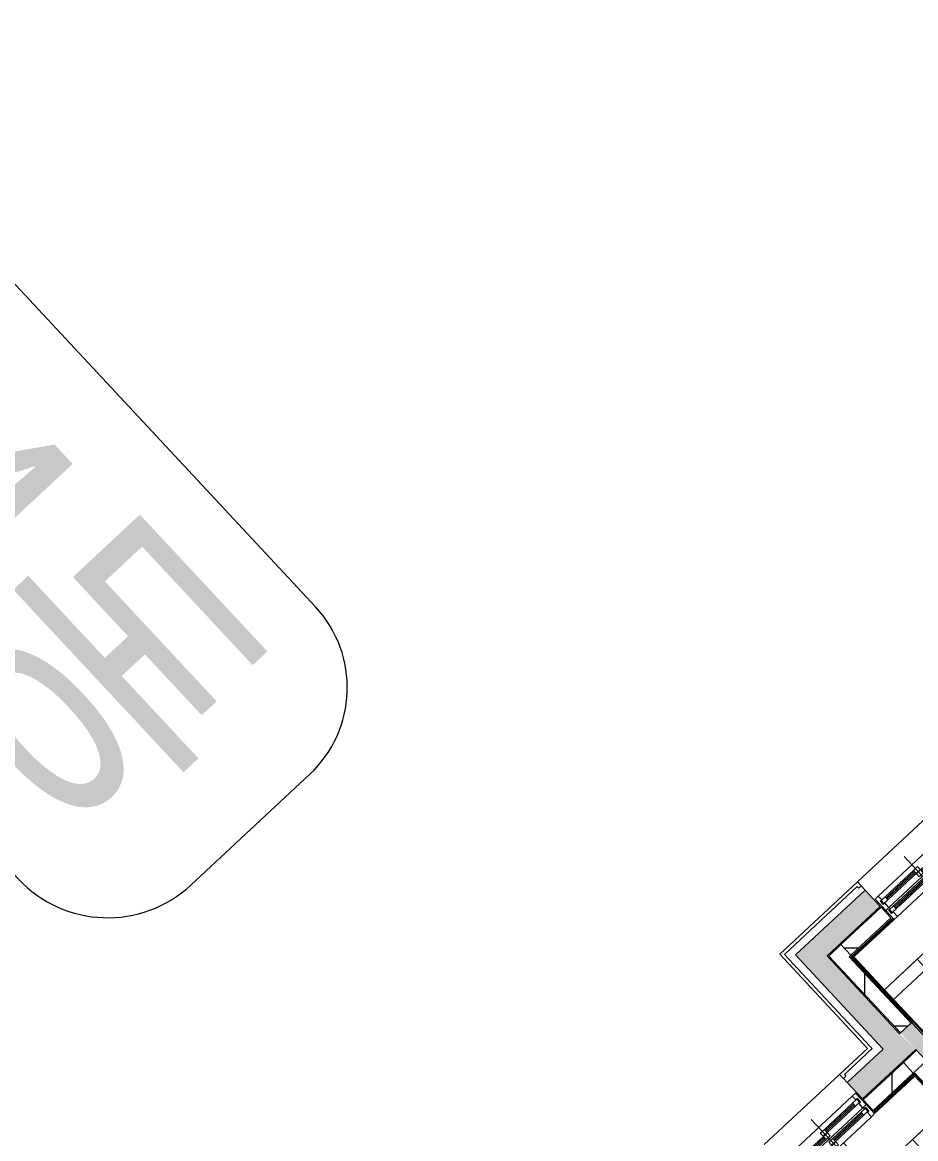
# Model space of a CAD drawing. Header units: millimetres. Extents: x -71377 to 516042, y -145869 to 441446.
# Drawn here: x 261640 to 269625, y 226943 to 236917 of the extents above; entities that cross this region are included whole.
import ezdxf

# ---------------------------------------------------------------- set-up
doc = ezdxf.new("R2010")
doc.units = ezdxf.units.MM
doc.header["$LTSCALE"] = 1000
doc.linetypes.add('_점선_S_', pattern=[1.6, 0.8, -0.8])
for name, color, linetype, lineweight in [('_ A-furn _', 6, 'Continuous', 5), ('A-ele-8', 8, 'Continuous', 5), ('A-fnsh', 5, 'Continuous', 5), ('A-furn', 6, 'Continuous', 5), ('A-glas', 5, 'Continuous', 5), ('A-hat', 251, 'Continuous', 5), ('A-insu', 251, 'Continuous', 5), ('A-text-2', 7, 'Continuous', 5), ('A-wind', 4, 'Continuous', 5), ('A-wind-hdln', 8, 'Continuous', 5), ('A_cwall', 2, 'Continuous', 5), ('A_fnsh-4', 4, 'Continuous', 5), ('AA_발코니선', 4, '_점선_S_', 5)]:
    doc.layers.add(name, color=color, linetype=linetype, lineweight=lineweight)
doc.styles.add('나눔고딕_2', font='NanumGothic.ttf', dxfattribs={"height": 2000})

# ---------------------------------------------------------------- blocks, each defined once
blk = doc.blocks.new('3D_수납가구 - 실선_ 대각선X-2308848-지반층 배치도')
at = {"layer": '_ A-furn _'}
for p, q in [((0, 872.5), (400, 872.5)), ((0, 0), (0, 872.5)), ((400, 490), (400, 0)), ((400, 0), (0, 0))]:
    blk.add_line(p, q, dxfattribs=at)
blk = doc.blocks.new('3D_수납가구 - 실선_ 대각선X-2308849-지반층 배치도')
at = {"layer": '_ A-furn _'}
for p, q in [((0, 797.5), (400, 797.5)), ((0, 0), (0, 797.5)), ((400, 797.5), (400, 0)), ((400, 0), (0, 0))]:
    blk.add_line(p, q, dxfattribs=at)
blk = doc.blocks.new('미서기창__이중창_ - _A_PW_9X11-2151469-지반층 배치도')
at = {"layer": 'A-glas'}
for p, q in [((-370, 56), (-25, 56)), ((-370, 44), (-25, 44)), ((25, 96), (370, 96)), ((25, 84), (370, 84)), ((-370, -54), (-25, -54)), ((-370, -66), (-25, -66)), ((25, -14), (370, -14)), ((25, -26), (370, -26))]:
    blk.add_line(p, q, dxfattribs=at)
at = {"layer": 'A-wind'}
for p, q in [((-450, 15), (-450, 155)), ((-450, 155), (-410, 155)), ((-410, 155), (-410, 70)), ((-25, 108), (25, 108)), ((-25, 72), (-25, 108)), ((25, 108), (25, 72)), ((370, 108), (420, 108)), ((370, 72), (370, 108)), ((410, 155), (450, 155)), ((410, 110), (410, 155)), ((430, 110), (410, 110)), ((420, 108), (420, 72)), ((430, 70), (430, 110)), ((450, 155), (450, 15)), ((-410, 15), (-450, 15)), ((-450, 15), (-450, -95)), ((-410, 70), (-430, 70)), ((-430, 70), (-430, 30)), ((-430, 30), (-410, 30)), ((-420, 68), (-370, 68)), ((-420, 32), (-420, 68)), ((-370, 32), (-420, 32)), ((-410, 30), (-410, 15)), ((-410, -40), (-410, 15)), ((-370, 68), (-370, 32)), ((25, 72), (-25, 72)), ((-25, 68), (25, 68)), ((-25, 32), (-25, 68)), ((25, 32), (-25, 32)), ((25, 68), (25, 32)), ((420, 72), (370, 72)), ((410, 15), (410, 70)), ((410, 70), (430, 70)), ((450, 15), (410, 15)), ((410, 0), (410, 15)), ((450, 15), (450, -95)), ((-450, -95), (-410, -95)), ((-430, -80), (-430, -40)), ((-430, -40), (-410, -40)), ((-410, -80), (-430, -80)), ((-420, -42), (-370, -42)), ((-420, -78), (-420, -42)), ((-370, -78), (-420, -78)), ((-410, -95), (-410, -80)), ((-370, -42), (-370, -78)), ((-25, -2), (25, -2)), ((-25, -38), (-25, -2)), ((25, -38), (-25, -38)), ((-25, -42), (25, -42)), ((-25, -78), (-25, -42)), ((25, -78), (-25, -78)), ((25, -2), (25, -38)), ((25, -42), (25, -78)), ((370, -2), (420, -2)), ((370, -38), (370, -2)), ((420, -38), (370, -38)), ((430, 0), (410, 0)), ((410, -95), (410, -40)), ((410, -40), (430, -40)), ((450, -95), (410, -95)), ((420, -2), (420, -38)), ((430, -40), (430, 0))]:
    blk.add_line(p, q, dxfattribs=at)
at = {"layer": 'A-wind-hdln'}
for p, q in [((0, 255), (0, -195)), ((-410, 155), (410, 155)), ((25, 108), (370, 108)), ((410, 15), (-410, 15)), ((-370, 68), (-25, 68)), ((-370, 32), (-25, 32)), ((25, 72), (370, 72)), ((410, -95), (-410, -95)), ((-370, -42), (-25, -42)), ((-370, -78), (-25, -78)), ((25, -2), (370, -2)), ((25, -38), (370, -38))]:
    blk.add_line(p, q, dxfattribs=at)
blk = doc.blocks.new('대장2_59A_1층_rvt-6-지반층 배치도')
at = {"layer": 'A-hat'}
h = blk.add_hatch(dxfattribs=at)
h.set_pattern_fill('FP_55', color=256, style=0, pattern_type=2)
h.set_pattern_definition([(0, (-96985.9, -23353.2), (0, 800), []), (270, (-96985.9, -23353.2), (800, 5e-14), [])])
h.paths.add_polyline_path([(6090.1, -38721.2), (6448.4, -38387), (6359.8, -38292), (6001.4, -38626.1)])
h.paths.add_polyline_path([(7121.3, -37759.6), (8683.9, -36297.5), (8597.7, -36205.1), (7032.6, -37664.5)])
at = {"layer": 'A-ele-8'}
blk.add_line((6455.6, -38394.7), (6462.1, -38401.7), dxfattribs=at)
at = {"layer": 'A-fnsh'}
for p, q in [((6103.7, -38735.9), (6469.4, -38394.9)), ((6642.5, -39313.6), (6103.7, -38735.9))]:
    blk.add_line(p, q, dxfattribs=at)
at = {"layer": 'A-insu'}
for p, q in [((6001.4, -38626.1), (6359.8, -38292)), ((6359.8, -38292), (6448.4, -38387)), ((6448.4, -38387), (6090.1, -38721.2)), ((6090.1, -38721.2), (6001.4, -38626.1))]:
    blk.add_line(p, q, dxfattribs=at)
at = {"layer": 'A_fnsh-4'}
for p, q in [((6097.2, -38728.9), (6455.6, -38394.7)), ((6455.6, -38394.7), (6462.1, -38401.7)), ((6462.1, -38401.7), (6103.7, -38735.9)), ((6103.7, -38735.9), (6097.2, -38728.9))]:
    blk.add_line(p, q, dxfattribs=at)
at = {"layer": 'AA_발코니선'}
blk.add_line((6465.2, -39123.5), (7763.3, -37912.9), dxfattribs=at)
at = {"layer": 'A-furn', "extrusion": (0, 0, -1), "zscale": -1}
for name, p, rotation in [('3D_수납가구 - 실선_ 대각선X-2308848-지반층 배치도', (-6390.6, -39028.9), 46.99999875152392), ('3D_수납가구 - 실선_ 대각선X-2308849-지반층 배치도', (-7227.1, -39339.3), 316.9999987515241)]:
    blk.add_blockref(name, p, dxfattribs=dict(at, rotation=rotation))
at = {"layer": 'A-wind-hdln', "extrusion": (0, 0, -1), "zscale": -1, "rotation": 316.9999987515238}
blk.add_blockref('미서기창__이중창_ - _A_PW_9X11-2151469-지반층 배치도', (-6740.5, -38025.8), dxfattribs=at)
blk = doc.blocks.new('대장2_59A_1층_rvt-7-지반층 배치도')
at = {"layer": 'A-hat'}
h = blk.add_hatch(dxfattribs=at)
h.set_pattern_fill('FP_45', color=256, style=0, pattern_type=2)
h.set_pattern_definition([(0, (-96985.9, -23353.2), (0, 800), []), (90, (-96985.9, -23353.2), (-800, 5e-14), [])])
h.paths.add_polyline_path([(4051.3, -42194.8), (5616.4, -40735.3), (5527.8, -40640.2), (3962.7, -42099.7), (4047, -42190.1)])
h.paths.add_polyline_path([(6289.3, -40107.9), (6647.6, -39773.7), (6559, -39678.6), (6200.6, -40012.8)])
at = {"layer": 'A-ele-8'}
blk.add_line((6296.4, -40115.6), (6302.9, -40122.5), dxfattribs=at)
at = {"layer": 'A-fnsh'}
for p, q in [((6661.3, -39788.3), (6295.6, -40129.3)), ((8069.6, -41298.6), (6661.3, -39788.3))]:
    blk.add_line(p, q, dxfattribs=at)
at = {"layer": 'A-insu'}
for p, q in [((6559, -39678.6), (6200.6, -40012.8)), ((6647.6, -39773.7), (6559, -39678.6)), ((6289.3, -40107.9), (6647.6, -39773.7)), ((6200.6, -40012.8), (6289.3, -40107.9))]:
    blk.add_line(p, q, dxfattribs=at)
at = {"layer": 'A_fnsh-4'}
for p, q in [((6654.8, -39781.4), (6296.4, -40115.6)), ((6302.9, -40122.5), (6661.3, -39788.3)), ((6661.3, -39788.3), (6654.8, -39781.4)), ((6296.4, -40115.6), (6302.9, -40122.5))]:
    blk.add_line(p, q, dxfattribs=at)
at = {"layer": 'A-furn'}
for name, p, rotation in [('3D_수납가구 - 실선_ 대각선X-2308848-지반층 배치도', (6933.6, -40095), 133.0000012484761), ('3D_수납가구 - 실선_ 대각선X-2308849-지반층 배치도', (7184.9, -40951.1), 43.00000124847617)]:
    blk.add_blockref(name, p, dxfattribs=dict(at, rotation=rotation))
at = {"layer": 'A-wind-hdln', "rotation": 43.00000124847598}
blk.add_blockref('미서기창__이중창_ - _A_PW_9X11-2151469-지반층 배치도', (5908.5, -40374.1), dxfattribs=at)
blk = doc.blocks.new('동이름 - 동이름-6850952-지반층 배치도')
at = {"layer": 'A-text-2'}
for p, q in [((-3.0228, 1.8), (3.0422, 1.8)), ((-4.1, 0.7228), (-4.1, -0.721)), ((4.1, 0.7422), (4.1, -0.7064)), ((-3.021, -1.8), (3.0064, -1.8))]:
    blk.add_line(p, q, dxfattribs=at)
for centre, radius, start, end in [((-3.0228, 0.7228), 1.0772, 90, 180), ((3.0422, 0.7422), 1.0578, 0, 90), ((-3.021, -0.721), 1.079, 180, 270), ((3.0064, -0.7064), 1.0936, 270, 360)]:
    blk.add_arc(centre, radius, start, end, dxfattribs=at)

msp = doc.modelspace()

# ---------------------------------------------------------------- hatches: boundary and pattern name
at = {"layer": 'A-hat'}
for points in [[(268686.7, 228438.8), (269308.3, 229018.5), (269171.9, 229164.7), (268550.3, 228585), (268664.3, 228462.8)], [(269334.6, 227744), (269480.9, 227880.4), (268833, 228575.2), (268686.7, 228438.8), (269126.5, 227967.1)], [(274422.4, 222595.8), (274532.1, 222698.1), (269597.8, 227989.5), (269488.1, 227887.2), (274341.2, 222682.9)], [(269149.2, 227297.7), (269621.7, 227744), (269480.9, 227880.4), (269012.8, 227443.9), (269101.1, 227349.3)]]:
    msp.add_hatch(color=256, dxfattribs=at).paths.add_polyline_path(points)
h = msp.add_hatch(dxfattribs=at)
h.set_pattern_fill('FP_13', color=256, scale=1000, style=0, pattern_type=2)
h.set_pattern_definition([(0, (165969.5, 243949.9), (0, 800), []), (90, (165969.5, 243949.9), (-800, 5e-14), [])])
h.paths.add_polyline_path([(269488.2, 227887.2), (269583.2, 227975.9), (269030.8, 228568.3), (268935.8, 228479.6), (269413.7, 227967.1)])

# ---------------------------------------------------------------- linework, layer by layer
at = {"layer": 'A-ele-8'}
for p, q in [((269103.7, 229237.9), (269776.6, 229865.3)), ((268271.7, 226889.6), (268944.6, 227517))]:
    msp.add_line(p, q, dxfattribs=at)
at = {"layer": 'A-insu'}
for p, q in [((268550.3, 228585), (269171.9, 229164.7)), ((269171.9, 229164.7), (269137.8, 229201.3)), ((268956.8, 228677), (268847.1, 228574.7)), ((269045.5, 228581.9), (268956.8, 228677)), ((268847.1, 228574.7), (269488.2, 227887.2)), ((269030.8, 228568.3), (269045.5, 228581.9)), ((269583.2, 227975.9), (269030.8, 228568.3)), ((269488.2, 227887.2), (269583.2, 227975.9)), ((269597.9, 227989.5), (269588.4, 227980.6)), ((269588.4, 227980.6), (270031.7, 227505.3)), ((270041.2, 227514.1), (269597.9, 227989.5)), ((269012.8, 227443.9), (269334.6, 227744)), ((269631.4, 227733.6), (269514.3, 227624.5)), ((269514.3, 227624.5), (269603, 227529.4)), ((269603, 227529.4), (269720, 227638.5)), ((268978.7, 227480.5), (269012.8, 227443.9))]:
    msp.add_line(p, q, dxfattribs=at)
at = {"layer": 'A_cwall'}
for p, q in [((269171.9, 229164.7), (268550.3, 228585)), ((269308.3, 229018.5), (269171.9, 229164.7)), ((268833, 228575.2), (269308.3, 229018.5)), ((268550.3, 228585), (269334.6, 227744)), ((269480.9, 227880.4), (268833, 228575.2)), ((269597.8, 227989.5), (269480.9, 227880.4)), ((273502.3, 223802.5), (269597.8, 227989.5)), ((269334.6, 227744), (269012.8, 227443.9)), ((269149.2, 227297.7), (269624.5, 227740.9)), ((269624.5, 227740.9), (274176.9, 222859.1)), ((269012.8, 227443.9), (269149.2, 227297.7))]:
    msp.add_line(p, q, dxfattribs=at)
at = {"layer": 'A_fnsh-4'}
for p, q in [((269103.7, 229237.9), (268409, 228590)), ((269137.8, 229201.3), (269103.7, 229237.9)), ((269102.3, 229195.5), (268451.4, 228588.5)), ((269115.9, 229180.8), (269102.3, 229195.5)), ((269115.9, 229180.8), (269137.8, 229201.3)), ((268409, 228590), (269193.3, 227748.9)), ((268451.4, 228588.5), (269215.2, 227769.4)), ((269052.6, 228574.2), (269045.7, 228567.7)), ((269045.7, 228567.7), (269590.9, 227983)), ((269597.9, 227989.5), (269052.6, 228574.2)), ((269193.3, 227748.9), (268944.6, 227517)), ((269235.7, 227747.4), (268987, 227515.6)), ((269215.2, 227769.4), (269235.7, 227747.4)), ((268944.6, 227517), (268978.7, 227480.5)), ((268987, 227515.6), (269000.6, 227500.9)), ((269617.1, 227528.2), (269610.2, 227521.7)), ((269610.2, 227521.7), (273957.2, 222860.1)), ((272962, 223941.3), (269617.1, 227528.2)), ((268978.7, 227480.5), (269000.6, 227500.9))]:
    msp.add_line(p, q, dxfattribs=at)

# ---------------------------------------------------------------- block references
for name in ['대장2_59A_1층_rvt-6-지반층 배치도', '대장2_59A_1층_rvt-7-지반층 배치도']:
    msp.add_blockref(name, (262955.4, 267303.1))
at = {"layer": 'A-text-2', "xscale": 999.9999999999999, "yscale": 999.9999999999999, "zscale": 999.9999999999999, "rotation": 313.0000000000001}
msp.add_blockref('동이름 - 동이름-6850952-지반층 배치도', (260869.3, 232691), dxfattribs=at)

# ---------------------------------------------------------------- texts
at = {"layer": 'A-text-2', "insert": (260825.2, 232691), "char_height": 2000, "width": 9522.7, "attachment_point": 5, "rotation": 313, "line_spacing_factor": 1.2, "style": '나눔고딕_2'}
msp.add_mtext('\\pxqc,t6.35,12.7,19.05,25.4,31.75,38.1,44.45,50.8,57.15,63.5,69.85,76.2,82.55,88.9,95.25,101.6,107.95,114.3,120.65,127,133.35,139.7,146.05,152.4,158.75,165.1,171.45,177.8,184.15,190.5,196.85,203.2;{204동}', dxfattribs=at)

doc.saveas('drawing.dxf')
